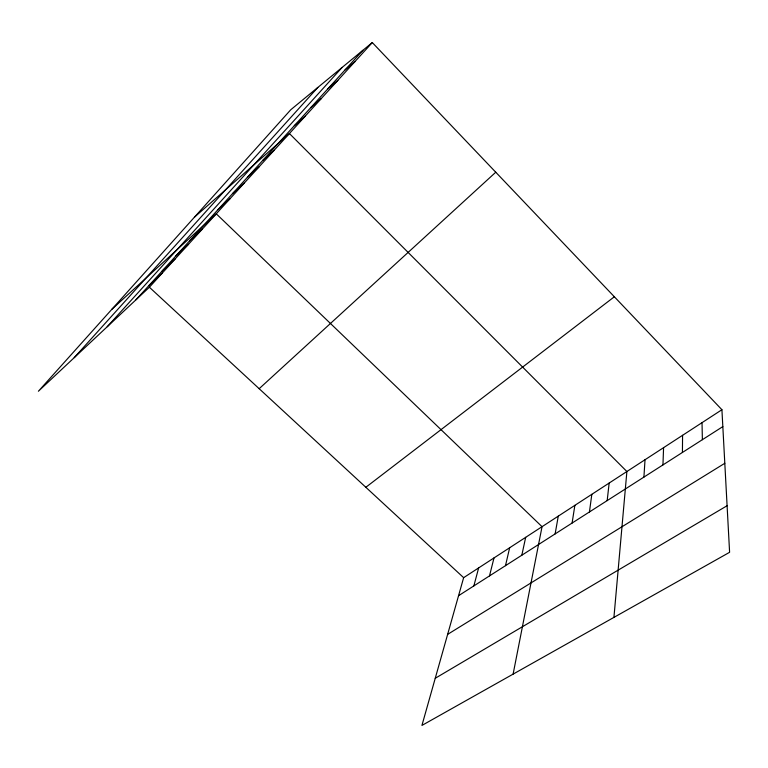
<?xml version="1.0" encoding="UTF-8"?>
<svg xmlns="http://www.w3.org/2000/svg" width="768" height="768" viewBox="0 0 768 768"><rect width="100%" height="100%" fill="white"/><g stroke="black" fill="none" stroke-linecap="round" stroke-linejoin="round"><path stroke-width="1.15" d="M682.426 452.458L682.57 435.312M662.947 464.928L663.581 447.658M643.92 477.101L645.024 459.725M613.93 617.386L626.89 471.514L289.421 133.536L194.419 217.21M607.181 500.602L609.158 483.043M589.44 511.958L591.83 494.323M572.093 523.056L574.867 505.344M555.13 533.904L558.278 516.134M513.11 674.122L542.045 526.685L216.269 213.811L111.898 309.254M521.827 555.216L525.677 537.331M505.488 565.67L509.664 547.738M489.494 575.904L493.997 557.933M473.856 585.907L478.656 567.907M721.92 409.728L463.642 577.67L421.93 725.434L729.6 552.298L721.92 409.728L372.298 42.566L290.746 109.766L38.4 391.238L149.376 287.232L372.298 42.566M74.227 357.658L317.827 87.446M107.222 326.736L342.134 67.421M136.032 299.741L362.851 50.352M148.954 285.533L162.134 273.226M162.182 270.979L175.19 258.893M175.738 256.08L188.563 244.224M189.629 240.816L202.253 229.2M259.162 388.704L495.754 172.224M218.006 209.606L230.208 198.518M232.512 193.661L244.474 182.861M247.382 177.312L259.094 166.819M262.627 160.55L274.07 150.384M294.298 125.731L305.155 116.256M310.762 107.626L321.293 98.544M327.658 89.05L337.853 80.371M345.014 69.965L354.854 61.718M365.837 487.286L614.352 296.765M458.544 595.709L722.832 426.605M447.629 634.378L724.81 463.286M435.245 678.278L727.094 505.728M149.376 287.232L463.642 577.67M702.019 422.669L702.384 439.69"/></g></svg>
